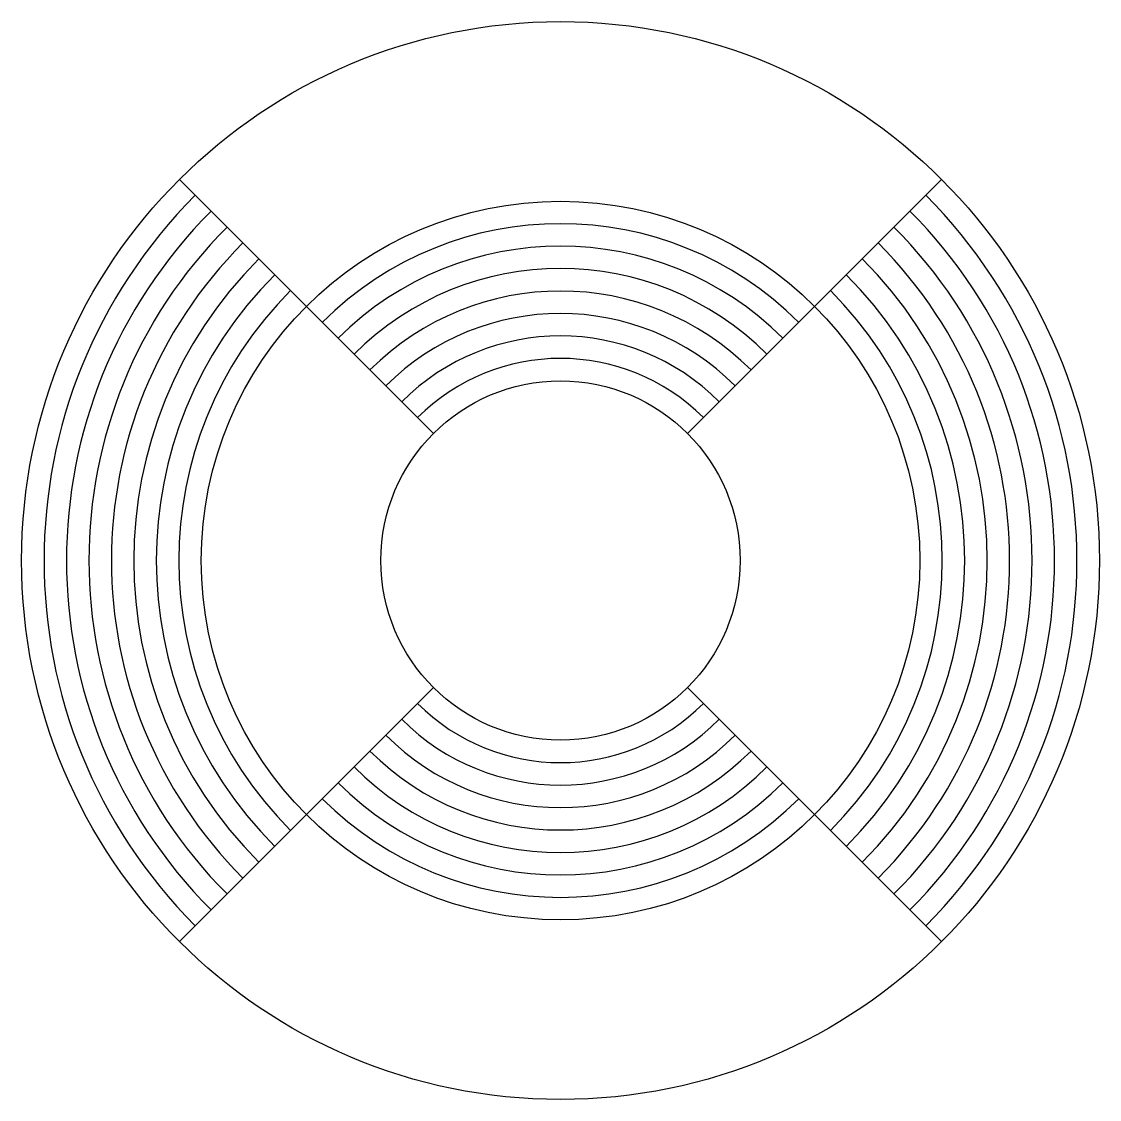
# Model space of a CAD drawing. Header units: inches. Extents: x 2846.3 to 2858.3, y 4822 to 4834.
import ezdxf

# ---------------------------------------------------------------- set-up
doc = ezdxf.new("R2010")
doc.units = ezdxf.units.IN
doc.header["$MEASUREMENT"] = 0

msp = doc.modelspace()

# ---------------------------------------------------------------- linework, layer by layer
at = {"color": 92}
for p, q in [((2848.096, 4832.26), (2850.925, 4829.432)), ((2853.753, 4829.432), (2856.582, 4832.26)), ((2848.096, 4823.775), (2850.925, 4826.603)), ((2853.753, 4826.603), (2856.582, 4823.775))]:
    msp.add_line(p, q, dxfattribs=at)
for radius in [6, 4, 2]:
    msp.add_circle((2852.339, 4828.017), radius, dxfattribs=at)
for radius, start, end in [(5.75, 135, 225), (5.75, 315, 45), (5.5, 135, 225), (5.5, 315, 45), (5.25, 135, 225), (3.75, 45, 135), (5.25, 315, 45), (5, 135, 225), (3.5, 45, 135), (5, 315, 45), (4.75, 135, 225), (4.75, 315, 45), (3.25, 45, 135), (4.5, 135, 225), (4.5, 315, 45), (4.25, 135, 225), (3, 45, 135), (4.25, 315, 45), (2.75, 45, 135), (2.5, 45, 135), (2.25, 45, 135), (2.25, 225, 315), (2.5, 225, 315), (2.75, 225, 315), (3, 225, 315), (3.25, 225, 315), (3.5, 225, 315), (3.75, 225, 315)]:
    msp.add_arc((2852.339, 4828.017), radius, start, end, dxfattribs=at)

doc.saveas('drawing.dxf')
